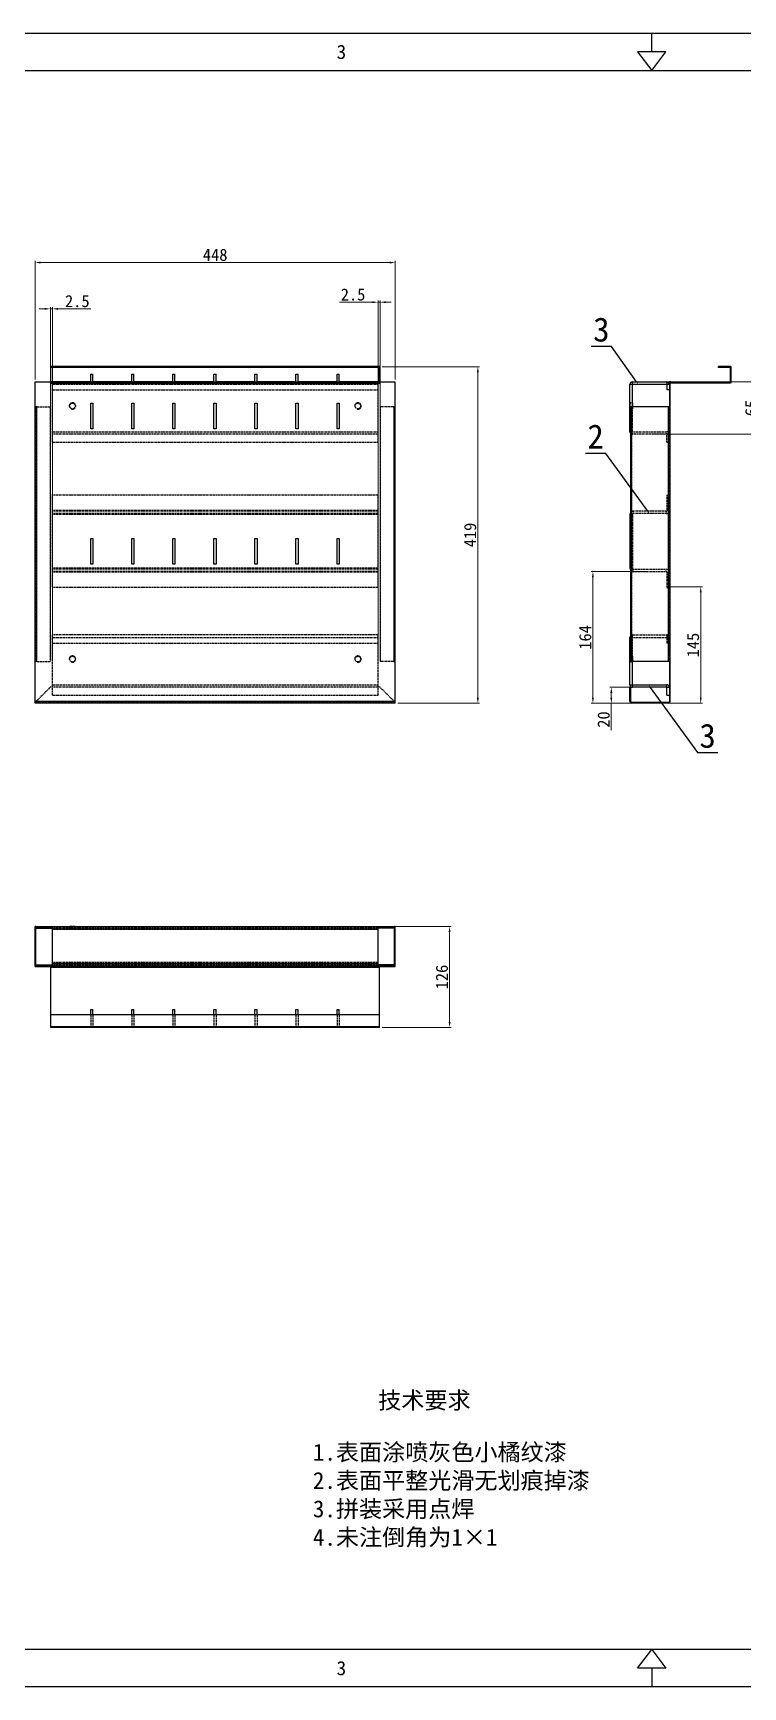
# Model space of a CAD drawing. Header units: millimetres. Extents: x 10653 to 40244, y 19163 to 29561.
# Drawn here: x 19075 to 19958, y 21676 to 23735 of the extents above; entities that cross this region are included whole.
import ezdxf
from ezdxf import colors
from ezdxf.entities.mleader import LeaderData, LeaderLine
from ezdxf.enums import TextEntityAlignment as Align
from ezdxf.math import Vec2, Vec3

# ---------------------------------------------------------------- set-up
doc = ezdxf.new("R2010")
doc.units = ezdxf.units.MM
doc.header["$PDSIZE"] = -1
doc.linetypes.add('HIDDEN', pattern=[1.905, 1.27, -0.635])
for name, color, linetype in [('02___PRT_ALL_AXES', 7, 'Continuous'), ('DEFAULT_2', 8, 'HIDDEN'), ('print', 30, 'Continuous')]:
    doc.layers.add(name, color=color, linetype=linetype)
doc.layers.add('dim', color=2, linetype='Continuous', lineweight=9)
doc.styles.add('Dartop', font='')
doc.styles.add('hzHT', font='simhei.ttf')
doc.styles.get('Dartop').set_extended_font_data('FangSong_GB2312')
doc.dimstyles.new('3', dxfattribs={"dimtxt": 15, "dimasz": 7, "dimexe": 2, "dimexo": 3, "dimgap": 2, "dimtad": 1, "dimzin": 9, "dimdsep": 46, "dimtxsty": 'Standard', "dimcen": 1, "dimadec": 1, "dimazin": 2, "dimtfac": 0.5, "dimtmove": 0, "dimatfit": 3, "dimfxl": 0, "dimtolj": 1, "dimlwd": 9, "dimlwe": 9, "dimarcsym": 0})

# ---------------------------------------------------------------- blocks, each defined once
blk = doc.blocks.new('*D230')
at = {"layer": 'Defpoints', "color": 0, "lineweight": 9, "transparency": 16777216}
for p in [(19841.8, 23064.5), (19771.2, 22900.5), (19841.8, 22900.5)]:
    blk.add_point(p, dxfattribs=at)
at = {"layer": 'dim', "color": 0, "lineweight": 9, "transparency": 16777216}
for p, q in [((19838.8, 23064.5), (19769.2, 23064.5)), ((19771.2, 23057.5), (19771.2, 22907.5)), ((19838.8, 22900.5), (19769.2, 22900.5))]:
    blk.add_line(p, q, dxfattribs=at)
for points in [[(19770, 23057.5), (19772.3, 23057.5), (19771.2, 23064.5)], [(19770, 22907.5), (19772.3, 22907.5), (19771.2, 22900.5)]]:
    blk.add_solid(points, dxfattribs=at)
at = {"layer": 'dim', "color": 0, "lineweight": 9, "transparency": 16777216, "insert": (19761.7, 22982.5), "char_height": 15, "attachment_point": 5, "rotation": 90}
blk.add_mtext('\\A1;164', dxfattribs=at)
blk = doc.blocks.new('*D231')
at = {"layer": 'Defpoints', "color": 0, "lineweight": 9, "transparency": 16777216}
for p in [(19841.8, 23300.5), (19977.6, 23300.5), (19841.8, 23235.5)]:
    blk.add_point(p, dxfattribs=at)
at = {"layer": 'dim', "color": 0, "lineweight": 9, "transparency": 16777216}
for p, q in [((19844.8, 23300.5), (19979.6, 23300.5)), ((19977.6, 23242.5), (19977.6, 23293.5)), ((19844.8, 23235.5), (19979.6, 23235.5))]:
    blk.add_line(p, q, dxfattribs=at)
for points in [[(19976.4, 23293.5), (19978.8, 23293.5), (19977.6, 23300.5)], [(19976.4, 23242.5), (19978.8, 23242.5), (19977.6, 23235.5)]]:
    blk.add_solid(points, dxfattribs=at)
at = {"layer": 'dim', "color": 0, "lineweight": 9, "transparency": 16777216, "insert": (19968.1, 23268), "char_height": 15, "attachment_point": 5, "rotation": 90}
blk.add_mtext('\\A1;65', dxfattribs=at)
blk = doc.blocks.new('*D232')
at = {"layer": 'Defpoints', "color": 0, "lineweight": 9, "transparency": 16777216}
for p in [(19828.3, 22920.5), (19794.1, 22900.5), (19828.3, 22900.5)]:
    blk.add_point(p, dxfattribs=at)
at = {"layer": 'dim', "color": 0, "lineweight": 9, "transparency": 16777216}
for p, q in [((19825.3, 22920.5), (19792.1, 22920.5)), ((19794.1, 22913.5), (19794.1, 22907.5)), ((19825.3, 22900.5), (19792.1, 22900.5)), ((19794.1, 22900.5), (19794.1, 22867))]:
    blk.add_line(p, q, dxfattribs=at)
for points in [[(19792.9, 22913.5), (19795.3, 22913.5), (19794.1, 22920.5)], [(19792.9, 22907.5), (19795.3, 22907.5), (19794.1, 22900.5)]]:
    blk.add_solid(points, dxfattribs=at)
at = {"layer": 'dim', "color": 0, "lineweight": 9, "transparency": 16777216, "insert": (19784.6, 22880.3), "char_height": 15, "attachment_point": 5, "rotation": 90}
blk.add_mtext('\\A1;20', dxfattribs=at)
blk = doc.blocks.new('*D234')
at = {"layer": 'Defpoints', "color": 0, "lineweight": 9, "transparency": 16777216}
for p in [(19505.9, 23319.5), (19628.1, 23319.5), (19525.4, 22900.5)]:
    blk.add_point(p, dxfattribs=at)
at = {"layer": 'dim', "color": 0, "lineweight": 9, "transparency": 16777216}
for p, q in [((19508.9, 23319.5), (19630.1, 23319.5)), ((19628.1, 22907.5), (19628.1, 23312.5)), ((19528.4, 22900.5), (19630.1, 22900.5))]:
    blk.add_line(p, q, dxfattribs=at)
for points in [[(19626.9, 23312.5), (19629.3, 23312.5), (19628.1, 23319.5)], [(19626.9, 22907.5), (19629.3, 22907.5), (19628.1, 22900.5)]]:
    blk.add_solid(points, dxfattribs=at)
at = {"layer": 'dim', "color": 0, "lineweight": 9, "transparency": 16777216, "insert": (19618.6, 23110), "char_height": 15, "attachment_point": 5, "rotation": 90}
blk.add_mtext('\\A1;419', dxfattribs=at)
blk = doc.blocks.new('*D235')
at = {"layer": 'Defpoints', "color": 0, "lineweight": 9, "transparency": 16777216}
for p in [(19077.4, 23449.1), (19077.4, 23300.5), (19525.4, 23300.5)]:
    blk.add_point(p, dxfattribs=at)
at = {"layer": 'dim', "color": 0, "lineweight": 9, "transparency": 16777216}
for p, q in [((19077.4, 23303.5), (19077.4, 23451.1)), ((19518.4, 23449.1), (19084.4, 23449.1)), ((19525.4, 23303.5), (19525.4, 23451.1))]:
    blk.add_line(p, q, dxfattribs=at)
for points in [[(19084.4, 23450.3), (19084.4, 23447.9), (19077.4, 23449.1)], [(19518.4, 23450.3), (19518.4, 23447.9), (19525.4, 23449.1)]]:
    blk.add_solid(points, dxfattribs=at)
at = {"layer": 'dim', "color": 0, "lineweight": 9, "transparency": 16777216, "insert": (19301.4, 23458.6), "char_height": 15, "attachment_point": 5}
blk.add_mtext('\\A1;448', dxfattribs=at)
blk = doc.blocks.new('*D236')
at = {"layer": 'Defpoints', "color": 0, "lineweight": 9, "transparency": 16777216}
for p in [(19503.9, 23399.7), (19503.9, 22952.5), (19506.4, 22952.5)]:
    blk.add_point(p, dxfattribs=at)
at = {"layer": 'dim', "color": 0, "lineweight": 9, "transparency": 16777216}
for p, q in [((19496.9, 23399.7), (19455.9, 23399.7)), ((19503.9, 22955.5), (19503.9, 23401.7)), ((19506.4, 23399.7), (19503.9, 23399.7)), ((19506.4, 22955.5), (19506.4, 23401.7)), ((19513.4, 23399.7), (19520.4, 23399.7))]:
    blk.add_line(p, q, dxfattribs=at)
for points in [[(19496.9, 23400.9), (19496.9, 23398.6), (19503.9, 23399.7)], [(19513.4, 23400.9), (19513.4, 23398.6), (19506.4, 23399.7)]]:
    blk.add_solid(points, dxfattribs=at)
at = {"layer": 'dim', "color": 0, "lineweight": 9, "transparency": 16777216, "insert": (19472.9, 23409.2), "char_height": 15, "attachment_point": 5}
blk.add_mtext('\\A1;2.5', dxfattribs=at)
blk = doc.blocks.new('*D237')
at = {"layer": 'Defpoints', "color": 0, "lineweight": 9, "transparency": 16777216}
for p in [(19098.9, 23391.5), (19096.4, 22952.5), (19098.9, 22952.5)]:
    blk.add_point(p, dxfattribs=at)
at = {"layer": 'dim', "color": 0, "lineweight": 9, "transparency": 16777216}
for p, q in [((19089.4, 23391.5), (19082.4, 23391.5)), ((19096.4, 22955.5), (19096.4, 23393.5)), ((19096.4, 23391.5), (19098.9, 23391.5)), ((19098.9, 22955.5), (19098.9, 23393.5)), ((19105.9, 23391.5), (19146.9, 23391.5))]:
    blk.add_line(p, q, dxfattribs=at)
for points in [[(19089.4, 23392.6), (19089.4, 23390.3), (19096.4, 23391.5)], [(19105.9, 23392.6), (19105.9, 23390.3), (19098.9, 23391.5)]]:
    blk.add_solid(points, dxfattribs=at)
at = {"layer": 'dim', "color": 0, "lineweight": 9, "transparency": 16777216, "insert": (19129.9, 23401), "char_height": 15, "attachment_point": 5}
blk.add_mtext('\\A1;2.5', dxfattribs=at)
blk = doc.blocks.new('*D238')
at = {"layer": 'Defpoints', "color": 0, "lineweight": 9, "transparency": 16777216}
for p in [(19863.3, 23045.5), (19838.8, 22900.5), (19905.3, 22900.5)]:
    blk.add_point(p, dxfattribs=at)
at = {"layer": 'dim', "color": 0, "lineweight": 9, "transparency": 16777216}
for p, q in [((19866.3, 23045.5), (19907.3, 23045.5)), ((19905.3, 23038.5), (19905.3, 22907.5)), ((19841.8, 22900.5), (19907.3, 22900.5))]:
    blk.add_line(p, q, dxfattribs=at)
for points in [[(19904.2, 23038.5), (19906.5, 23038.5), (19905.3, 23045.5)], [(19904.2, 22907.5), (19906.5, 22907.5), (19905.3, 22900.5)]]:
    blk.add_solid(points, dxfattribs=at)
at = {"layer": 'dim', "color": 0, "lineweight": 9, "transparency": 16777216, "insert": (19895.8, 22973), "char_height": 15, "attachment_point": 5, "rotation": 90}
blk.add_mtext('\\A1;145', dxfattribs=at)
blk = doc.blocks.new('*D239')
at = {"layer": 'Defpoints', "color": 0, "lineweight": 9, "transparency": 16777216}
for p in [(19503.9, 22622.8), (19592.9, 22622.8), (19505.9, 22496.8)]:
    blk.add_point(p, dxfattribs=at)
at = {"layer": 'dim', "color": 0, "lineweight": 9, "transparency": 16777216}
for p, q in [((19506.9, 22622.8), (19594.9, 22622.8)), ((19592.9, 22503.8), (19592.9, 22615.8)), ((19508.9, 22496.8), (19594.9, 22496.8))]:
    blk.add_line(p, q, dxfattribs=at)
for points in [[(19591.8, 22615.8), (19594.1, 22615.8), (19592.9, 22622.8)], [(19591.8, 22503.8), (19594.1, 22503.8), (19592.9, 22496.8)]]:
    blk.add_solid(points, dxfattribs=at)
at = {"layer": 'dim', "color": 0, "lineweight": 9, "transparency": 16777216, "insert": (19583.4, 22559.8), "char_height": 15, "attachment_point": 5, "rotation": 90}
blk.add_mtext('\\A1;126', dxfattribs=at)

msp = doc.modelspace()

# ---------------------------------------------------------------- linework, layer by layer
at = {"color": 0}
for p, q in [((19844.326, 23711.313), (19844.326, 23734.705)), ((18451.849, 23687.922), (21236.803, 23687.922)), ((21236.803, 21723.03), (18451.849, 21723.03)), ((19844.326, 21699.639), (19844.326, 21676.247))]:
    msp.add_line(p, q, dxfattribs=at)
at = {"color": 3, "linetype": 'Continuous'}
for p, q in [((19096.895, 23298.546), (19096.895, 23319.546)), ((19505.895, 23319.546), (19096.895, 23319.546)), ((19505.895, 23318.53), (19096.895, 23318.53)), ((19146.895, 23299.546), (19146.895, 23310.046)), ((19146.895, 23310.046), (19149.395, 23310.046)), ((19149.395, 23299.546), (19149.395, 23310.046)), ((19197.895, 23299.546), (19197.895, 23310.046)), ((19197.895, 23310.046), (19200.395, 23310.046)), ((19200.395, 23299.546), (19200.395, 23310.046)), ((19248.895, 23299.546), (19248.895, 23310.046)), ((19248.895, 23310.046), (19251.395, 23310.046)), ((19251.395, 23299.546), (19251.395, 23310.046)), ((19299.895, 23299.546), (19299.895, 23310.046)), ((19299.895, 23310.046), (19302.395, 23310.046)), ((19302.395, 23299.546), (19302.395, 23310.046)), ((19350.895, 23299.546), (19350.895, 23310.046)), ((19350.895, 23310.046), (19353.395, 23310.046)), ((19353.395, 23299.546), (19353.395, 23310.046)), ((19401.895, 23299.546), (19401.895, 23310.046)), ((19401.895, 23310.046), (19404.395, 23310.046)), ((19404.395, 23299.546), (19404.395, 23310.046)), ((19452.895, 23299.546), (19452.895, 23310.046)), ((19452.895, 23310.046), (19455.395, 23310.046)), ((19455.395, 23299.546), (19455.395, 23310.046)), ((19505.895, 23298.546), (19505.895, 23319.546)), ((19942.258, 23319.546), (19927.274, 23319.546)), ((19943.274, 23300.562), (19943.274, 23318.53)), ((19077.395, 22900.546), (19077.395, 23300.546)), ((19077.395, 23300.546), (19096.895, 23300.546)), ((19146.895, 23300.562), (19096.895, 23300.562)), ((19096.895, 23299.546), (19505.895, 23299.546)), ((19505.895, 23298.546), (19096.895, 23298.546)), ((19197.895, 23300.562), (19149.395, 23300.562)), ((19248.895, 23300.562), (19200.395, 23300.562)), ((19299.895, 23300.562), (19251.395, 23300.562)), ((19350.895, 23300.562), (19302.395, 23300.562)), ((19401.895, 23300.562), (19353.395, 23300.562)), ((19452.895, 23300.562), (19404.395, 23300.562)), ((19505.895, 23300.562), (19455.395, 23300.562)), ((19505.895, 23300.546), (19525.395, 23300.546)), ((19525.395, 22900.546), (19525.395, 23300.546)), ((19817.274, 23238.546), (19817.274, 23297.546)), ((19820.274, 23300.546), (19863.274, 23300.546)), ((19867.274, 22902.546), (19867.274, 23300.546)), ((19868.274, 23299.546), (19942.258, 23299.546)), ((19079.395, 23269.546), (19077.395, 23269.546)), ((19079.395, 22952.546), (19079.395, 23269.546)), ((19146.895, 23242.246), (19146.895, 23274.246)), ((19146.895, 23274.246), (19149.395, 23274.246)), ((19149.395, 23274.246), (19149.395, 23242.246)), ((19197.895, 23242.246), (19197.895, 23274.246)), ((19197.895, 23274.246), (19200.395, 23274.246)), ((19200.395, 23274.246), (19200.395, 23242.246)), ((19248.895, 23242.246), (19248.895, 23274.246)), ((19248.895, 23274.246), (19251.395, 23274.246)), ((19251.395, 23274.246), (19251.395, 23242.246)), ((19299.895, 23242.246), (19299.895, 23274.246)), ((19299.895, 23274.246), (19302.395, 23274.246)), ((19302.395, 23274.246), (19302.395, 23242.246)), ((19350.895, 23242.246), (19350.895, 23274.246)), ((19350.895, 23274.246), (19353.395, 23274.246)), ((19353.395, 23274.246), (19353.395, 23242.246)), ((19401.895, 23242.246), (19401.895, 23274.246)), ((19401.895, 23274.246), (19404.395, 23274.246)), ((19404.395, 23274.246), (19404.395, 23242.246)), ((19452.895, 23242.246), (19452.895, 23274.246)), ((19452.895, 23274.246), (19455.395, 23274.246)), ((19455.395, 23274.246), (19455.395, 23242.246)), ((19523.395, 23269.546), (19525.395, 23269.546)), ((19523.395, 23269.546), (19523.395, 22952.546)), ((19818.274, 22952.546), (19818.274, 23269.546)), ((19866.274, 23269.546), (19818.274, 23269.546)), ((19819.299, 22952.546), (19819.299, 23269.546)), ((19865.274, 22952.546), (19865.274, 23269.546)), ((19149.395, 23242.246), (19146.895, 23242.246)), ((19200.395, 23242.246), (19197.895, 23242.246)), ((19251.395, 23242.246), (19248.895, 23242.246)), ((19302.395, 23242.246), (19299.895, 23242.246)), ((19353.395, 23242.246), (19350.895, 23242.246)), ((19404.395, 23242.246), (19401.895, 23242.246)), ((19455.395, 23242.246), (19452.895, 23242.246)), ((19817.274, 23135.546), (19817.274, 23068.546)), ((19146.895, 23073.746), (19146.895, 23105.746)), ((19146.895, 23105.746), (19149.395, 23105.746)), ((19149.395, 23105.746), (19149.395, 23073.746)), ((19197.895, 23073.746), (19197.895, 23105.746)), ((19197.895, 23105.746), (19200.395, 23105.746)), ((19200.395, 23105.746), (19200.395, 23073.746)), ((19248.895, 23073.746), (19248.895, 23105.746)), ((19248.895, 23105.746), (19251.395, 23105.746)), ((19251.395, 23105.746), (19251.395, 23073.746)), ((19299.895, 23073.746), (19299.895, 23105.746)), ((19299.895, 23105.746), (19302.395, 23105.746)), ((19302.395, 23105.746), (19302.395, 23073.746)), ((19350.895, 23105.746), (19353.395, 23105.746)), ((19350.895, 23073.746), (19350.895, 23105.746)), ((19353.395, 23105.746), (19353.395, 23073.746)), ((19401.895, 23105.746), (19404.395, 23105.746)), ((19401.895, 23073.746), (19401.895, 23105.746)), ((19404.395, 23105.746), (19404.395, 23073.746)), ((19452.895, 23105.746), (19455.395, 23105.746)), ((19452.895, 23073.746), (19452.895, 23105.746)), ((19455.395, 23105.746), (19455.395, 23073.746)), ((19149.395, 23073.746), (19146.895, 23073.746)), ((19200.395, 23073.746), (19197.895, 23073.746)), ((19251.395, 23073.746), (19248.895, 23073.746)), ((19302.395, 23073.746), (19299.895, 23073.746)), ((19353.395, 23073.746), (19350.895, 23073.746)), ((19404.395, 23073.746), (19401.895, 23073.746)), ((19455.395, 23073.746), (19452.895, 23073.746)), ((19817.274, 22923.546), (19817.274, 22982.546)), ((19079.395, 22952.546), (19077.395, 22952.546)), ((19523.395, 22952.546), (19525.395, 22952.546)), ((19866.274, 22952.546), (19818.274, 22952.546)), ((19817.274, 22902.546), (19817.274, 22920.546)), ((19863.274, 22920.546), (19820.274, 22920.546)), ((19863.274, 22910.546), (19863.274, 22920.546)), ((19525.395, 22902.546), (19077.395, 22902.546)), ((19525.395, 22900.546), (19077.395, 22900.546)), ((19865.274, 22900.546), (19819.274, 22900.546)), ((19078.395, 22622.828), (19524.395, 22622.828)), ((19098.895, 22573.828), (19098.895, 22622.828)), ((19503.895, 22573.828), (19503.895, 22622.828)), ((19077.395, 22574.828), (19077.395, 22620.803)), ((19078.42, 22621.828), (19096.395, 22621.828)), ((19098.895, 22619.828), (19503.895, 22619.828)), ((19524.37, 22621.828), (19506.395, 22621.828)), ((19525.395, 22574.828), (19525.395, 22620.803)), ((19077.395, 22572.828), (19096.895, 22572.828)), ((19098.895, 22576.828), (19503.895, 22576.828)), ((19505.895, 22572.828), (19525.395, 22572.828)), ((19096.895, 22496.828), (19096.895, 22512.828)), ((19505.895, 22512.828), (19096.895, 22512.828)), ((19505.895, 22496.828), (19505.895, 22512.828)), ((19505.895, 22497.844), (19096.895, 22497.844)), ((19505.895, 22496.828), (19096.895, 22496.828))]:
    msp.add_line(p, q, dxfattribs=at)
at = {"color": 7, "linetype": 'Continuous'}
for p, q in [((19927.274, 23318.546), (19927.274, 23319.546)), ((19942.258, 23318.546), (19927.274, 23318.546)), ((19942.258, 23318.546), (19942.258, 23319.546)), ((19942.274, 23300.562), (19942.274, 23318.53)), ((19942.274, 23318.53), (19943.274, 23318.53)), ((19146.895, 23300.546), (19149.395, 23300.546)), ((19197.895, 23300.546), (19200.395, 23300.546)), ((19248.895, 23300.546), (19251.395, 23300.546)), ((19299.895, 23300.546), (19302.395, 23300.546)), ((19350.895, 23300.546), (19353.395, 23300.546)), ((19401.895, 23300.546), (19404.395, 23300.546)), ((19452.895, 23300.546), (19455.395, 23300.546)), ((19817.274, 23297.546), (19866.274, 23297.546)), ((19820.274, 23269.546), (19820.274, 23300.546)), ((19863.274, 23300.546), (19863.274, 23290.546)), ((19866.274, 23290.546), (19863.274, 23290.546)), ((19866.274, 23300.546), (19866.274, 23269.546)), ((19867.274, 23300.546), (19866.274, 23300.546)), ((19868.166, 23300.543), (19868.22, 23299.545)), ((19868.274, 23300.546), (19868.274, 23299.546)), ((19868.274, 23300.546), (19942.258, 23300.546)), ((19942.258, 23300.546), (19942.258, 23299.546)), ((19942.274, 23300.562), (19943.274, 23300.562)), ((19867.274, 23269.546), (19866.274, 23269.546)), ((19817.274, 23238.546), (19818.274, 23238.546)), ((19817.274, 23135.546), (19818.274, 23135.546)), ((19817.274, 23068.546), (19818.274, 23068.546)), ((19817.274, 22982.546), (19818.274, 22982.546)), ((19820.274, 22920.546), (19820.274, 22952.546)), ((19867.274, 22952.546), (19866.274, 22952.546)), ((19866.274, 22952.546), (19866.274, 22902.546)), ((19817.274, 22923.546), (19863.274, 22923.546)), ((19818.274, 22920.546), (19817.274, 22920.546)), ((19818.274, 22901.546), (19818.274, 22920.546)), ((19863.274, 22920.546), (19863.274, 22923.546)), ((19863.274, 22920.546), (19866.274, 22920.546)), ((19818.274, 22901.546), (19817.542, 22901.546)), ((19865.274, 22901.546), (19819.274, 22901.546)), ((19819.274, 22900.546), (19819.274, 22901.546)), ((19863.274, 22910.546), (19866.274, 22910.546)), ((19865.274, 22900.546), (19865.274, 22901.546)), ((19867.274, 22902.546), (19866.274, 22902.546)), ((19077.395, 22620.828), (19077.395, 22622.56)), ((19096.395, 22620.828), (19096.395, 22622.828)), ((19506.395, 22620.828), (19506.395, 22622.828)), ((19525.395, 22620.828), (19525.395, 22622.56)), ((19078.395, 22621.828), (19077.395, 22621.828)), ((19077.395, 22620.803), (19078.395, 22620.803)), ((19078.395, 22574.828), (19078.395, 22620.803)), ((19078.42, 22621.828), (19078.42, 22620.828)), ((19078.42, 22620.828), (19098.895, 22620.828)), ((19098.895, 22621.828), (19096.395, 22621.828)), ((19506.395, 22621.828), (19503.895, 22621.828)), ((19524.37, 22620.828), (19503.895, 22620.828)), ((19524.37, 22621.828), (19524.37, 22620.828)), ((19525.395, 22620.803), (19524.395, 22620.803)), ((19524.395, 22574.828), (19524.395, 22620.803)), ((19077.395, 22574.828), (19098.895, 22574.828)), ((19077.395, 22572.828), (19077.395, 22574.605)), ((19077.395, 22573.828), (19525.395, 22573.828)), ((19077.398, 22574.719), (19078.397, 22574.774)), ((19096.895, 22512.828), (19096.895, 22573.828)), ((19505.895, 22571.828), (19096.895, 22571.828)), ((19525.395, 22574.828), (19503.895, 22574.828)), ((19505.895, 22512.828), (19505.895, 22573.828)), ((19525.392, 22574.719), (19524.394, 22574.774)), ((19525.395, 22572.828), (19525.395, 22574.605)), ((19146.895, 22512.828), (19146.895, 22519.328)), ((19146.895, 22519.328), (19149.395, 22519.328)), ((19149.395, 22512.828), (19149.395, 22519.328)), ((19197.895, 22512.828), (19197.895, 22519.328)), ((19197.895, 22519.328), (19200.395, 22519.328)), ((19200.395, 22512.828), (19200.395, 22519.328)), ((19248.895, 22512.828), (19248.895, 22519.328)), ((19248.895, 22519.328), (19251.395, 22519.328)), ((19251.395, 22512.828), (19251.395, 22519.328)), ((19299.895, 22519.328), (19302.395, 22519.328)), ((19299.895, 22512.828), (19299.895, 22519.328)), ((19302.395, 22512.828), (19302.395, 22519.328)), ((19350.895, 22519.328), (19353.395, 22519.328)), ((19350.895, 22512.828), (19350.895, 22519.328)), ((19353.395, 22512.828), (19353.395, 22519.328)), ((19401.895, 22519.328), (19404.395, 22519.328)), ((19401.895, 22512.828), (19401.895, 22519.328)), ((19404.395, 22512.828), (19404.395, 22519.328)), ((19452.895, 22519.328), (19455.395, 22519.328)), ((19452.895, 22512.828), (19452.895, 22519.328)), ((19455.395, 22512.828), (19455.395, 22519.328))]:
    msp.add_line(p, q, dxfattribs=at)
at = {"color": 0}
for points in [[(19844.326, 23687.922), (19861.869, 23711.313), (19826.782, 23711.313), (19844.326, 23687.922)], [(19844.326, 21723.03), (19861.869, 21699.639), (19826.782, 21699.639), (19844.326, 21723.03)]]:
    msp.add_lwpolyline(points, close=True, dxfattribs=at)
at = {"color": 3, "linetype": 'Continuous'}
for centre, radius, start, end in [((19942.258, 23318.53), 1.016, 0, 90), ((19820.274, 23297.546), 3, 90, 180), ((19863.274, 23297.546), 3, 0, 90), ((19868.274, 23298.546), 1, 90, 180), ((19942.258, 23300.562), 1.016, 270, 0), ((19820.274, 23238.546), 3, 180, 227.912472), ((19821.274, 23135.546), 4, 138.854283, 180), ((19821.274, 23068.546), 4, 180, 221.145717), ((19820.274, 22982.546), 3, 132.087528, 180), ((19820.274, 22923.546), 3, 180, 270), ((19819.274, 22902.546), 2, 180, 270), ((19865.274, 22902.546), 2, 270, 0), ((19078.42, 22620.803), 1.025, 90, 180), ((19524.37, 22620.803), 1.025, 0, 90), ((19079.395, 22574.828), 2, 180, 210.114305), ((19523.395, 22574.828), 2, 329.885695, 0)]:
    msp.add_arc(centre, radius, start, end, dxfattribs=at)
at = {"color": 7, "linetype": 'Continuous'}
for centre, radius, start, end in [((19942.258, 23318.53), 0.0159, 0, 90), ((19868.274, 23298.546), 2, 90, 120.114305), ((19942.258, 23300.562), 0.0159, 270, 0), ((19863.274, 22920.546), 3, 0, 90), ((19819.274, 22902.546), 1, 180, 270), ((19865.274, 22902.546), 1, 270, 0), ((19078.42, 22620.803), 0.025, 90, 180), ((19524.37, 22620.803), 0.025, 0, 90), ((19079.395, 22574.828), 1, 180, 270), ((19523.395, 22574.828), 1, 270, 0)]:
    msp.add_arc(centre, radius, start, end, dxfattribs=at)
at = {"color": 3, "linetype": 'Continuous'}
for centre, major_axis, start_param, end_param in [((19078.395, 22620.828), (-0.187, 1.991), -0.09379099, 0.42980779), ((19524.395, 22620.828), (0.806, 1.83), -0.10887127, 0.4147275)]:
    msp.add_ellipse(centre, major_axis=major_axis, ratio=1, start_param=start_param, end_param=end_param, dxfattribs=at)
at = {"layer": '02___PRT_ALL_AXES', "color": 8, "linetype": 'HIDDEN'}
for p, q in [((19817.274, 23274.046), (19817.274, 23267.046)), ((19820.274, 23274.046), (19817.274, 23274.046)), ((19820.274, 23267.046), (19817.274, 23267.046)), ((19820.274, 23274.046), (19820.274, 23267.046)), ((19820.274, 22959.046), (19817.274, 22959.046)), ((19817.274, 22959.046), (19817.274, 22952.046)), ((19820.274, 22952.046), (19817.274, 22952.046)), ((19820.274, 22959.046), (19820.274, 22952.046)), ((19120.395, 22619.828), (19120.395, 22622.828)), ((19127.395, 22622.828), (19120.395, 22622.828)), ((19127.395, 22619.828), (19127.395, 22622.828)), ((19475.395, 22622.828), (19482.395, 22622.828)), ((19475.395, 22622.828), (19475.395, 22619.828)), ((19482.395, 22622.828), (19482.395, 22619.828)), ((19127.395, 22619.828), (19120.395, 22619.828)), ((19475.395, 22619.828), (19482.395, 22619.828))]:
    msp.add_line(p, q, dxfattribs=at)
for centre in [(19123.895, 23270.546), (19478.895, 23270.546), (19123.895, 22955.546), (19478.895, 22955.546)]:
    msp.add_circle(centre, 3.5, dxfattribs=at)
at = {"layer": 'DEFAULT_2', "color": 8, "linetype": 'HIDDEN'}
for p, q in [((19505.895, 23318.546), (19096.895, 23318.546)), ((19943.274, 23310.046), (19942.274, 23310.046)), ((19098.895, 23300.546), (19096.895, 23300.546)), ((19098.895, 23290.546), (19098.895, 23300.546)), ((19146.895, 23300.546), (19098.895, 23300.546)), ((19098.895, 23297.546), (19503.895, 23297.546)), ((19098.895, 23225.546), (19098.895, 23290.546)), ((19098.895, 23290.546), (19503.895, 23290.546)), ((19197.895, 23300.546), (19149.395, 23300.546)), ((19248.895, 23300.546), (19200.395, 23300.546)), ((19299.895, 23300.546), (19251.395, 23300.546)), ((19350.895, 23300.546), (19302.395, 23300.546)), ((19401.895, 23300.546), (19353.395, 23300.546)), ((19452.895, 23300.546), (19404.395, 23300.546)), ((19503.895, 23300.546), (19455.395, 23300.546)), ((19503.895, 23290.546), (19503.895, 23300.546)), ((19505.895, 23300.546), (19503.895, 23300.546)), ((19503.895, 23225.546), (19503.895, 23290.546)), ((19867.274, 23298.546), (19866.274, 23298.546)), ((19920.774, 23299.546), (19920.774, 23300.546)), ((19078.395, 22952.546), (19078.395, 23269.546)), ((19078.42, 22952.546), (19078.42, 23269.546)), ((19079.395, 23269.546), (19096.395, 23269.546)), ((19096.395, 22952.546), (19096.395, 23269.546)), ((19523.395, 23269.546), (19506.395, 23269.546)), ((19506.395, 23269.546), (19506.395, 22952.546)), ((19524.37, 23269.546), (19524.37, 22952.546)), ((19524.395, 23269.546), (19524.395, 22952.546)), ((19525.392, 23269.546), (19525.395, 23269.546)), ((19820.274, 23274.546), (19817.274, 23274.546)), ((19820.274, 23266.546), (19817.274, 23266.546)), ((19819.274, 23269.546), (19819.274, 22952.546)), ((19820.274, 23235.546), (19820.274, 23269.546)), ((19867.274, 23274.246), (19866.274, 23274.246)), ((19866.274, 22982.546), (19866.274, 23269.546)), ((19867.274, 23242.246), (19866.274, 23242.246)), ((19098.895, 23238.546), (19503.895, 23238.546)), ((19503.895, 23235.546), (19098.895, 23235.546)), ((19098.895, 23225.546), (19503.895, 23225.546)), ((19818.274, 23238.546), (19863.274, 23238.546)), ((19863.274, 23235.546), (19820.274, 23235.546)), ((19863.274, 23235.546), (19863.274, 23238.546)), ((19863.274, 23225.546), (19863.274, 23235.546)), ((19863.274, 23235.546), (19866.274, 23235.546)), ((19863.274, 23225.546), (19866.274, 23225.546)), ((19098.895, 23045.546), (19098.895, 23160.546)), ((19503.895, 23159.546), (19098.895, 23159.546)), ((19503.895, 23045.546), (19503.895, 23160.546)), ((19863.274, 23159.546), (19863.274, 23140.546)), ((19863.274, 23159.546), (19866.274, 23159.546)), ((19503.895, 23140.546), (19098.895, 23140.546)), ((19503.895, 23139.546), (19098.895, 23139.546)), ((19821.274, 23139.546), (19821.274, 23136.546)), ((19862.274, 23139.546), (19821.274, 23139.546)), ((19862.274, 23139.546), (19862.274, 23136.546)), ((19863.274, 23140.546), (19866.274, 23140.546)), ((19503.895, 23136.546), (19098.895, 23136.546)), ((19503.895, 23135.546), (19098.895, 23135.546)), ((19818.274, 23135.546), (19820.274, 23135.546)), ((19820.274, 23135.546), (19820.274, 23068.546)), ((19862.274, 23136.546), (19821.274, 23136.546)), ((19867.274, 23104.746), (19866.274, 23104.746)), ((19503.895, 23068.546), (19098.895, 23068.546)), ((19503.895, 23067.546), (19098.895, 23067.546)), ((19503.895, 23064.546), (19098.895, 23064.546)), ((19503.895, 23063.546), (19098.895, 23063.546)), ((19818.274, 23068.546), (19820.274, 23068.546)), ((19821.274, 23064.546), (19821.274, 23067.546)), ((19821.274, 23067.546), (19862.274, 23067.546)), ((19821.274, 23064.546), (19862.274, 23064.546)), ((19862.274, 23064.546), (19862.274, 23067.546)), ((19863.274, 23063.546), (19866.274, 23063.546)), ((19863.274, 23063.546), (19863.274, 23044.546)), ((19867.274, 23072.746), (19866.274, 23072.746)), ((19503.895, 23044.546), (19098.895, 23044.546)), ((19863.274, 23044.546), (19866.274, 23044.546)), ((19098.895, 22975.546), (19098.895, 22985.546)), ((19503.895, 22985.546), (19098.895, 22985.546)), ((19098.895, 22982.546), (19503.895, 22982.546)), ((19098.895, 22910.546), (19098.895, 22975.546)), ((19098.895, 22975.546), (19503.895, 22975.546)), ((19503.895, 22975.546), (19503.895, 22985.546)), ((19503.895, 22910.546), (19503.895, 22975.546)), ((19818.274, 22982.546), (19866.274, 22982.546)), ((19820.274, 22985.546), (19863.274, 22985.546)), ((19820.274, 22952.546), (19820.274, 22985.546)), ((19863.274, 22985.546), (19863.274, 22975.546)), ((19866.274, 22975.546), (19863.274, 22975.546)), ((19866.274, 22982.546), (19866.274, 22975.546)), ((19866.274, 22952.546), (19866.274, 22975.546)), ((19079.395, 22952.546), (19096.395, 22952.546)), ((19523.395, 22952.546), (19506.395, 22952.546)), ((19525.392, 22952.546), (19525.395, 22952.546)), ((19820.274, 22959.546), (19817.274, 22959.546)), ((19820.274, 22951.546), (19817.274, 22951.546)), ((19096.395, 22920.546), (19077.395, 22901.546)), ((19098.895, 22920.546), (19096.395, 22920.546)), ((19098.895, 22923.546), (19503.895, 22923.546)), ((19503.895, 22920.546), (19098.895, 22920.546)), ((19506.395, 22920.546), (19503.895, 22920.546)), ((19525.395, 22901.546), (19506.395, 22920.546)), ((19525.395, 22901.546), (19077.395, 22901.546)), ((19098.895, 22910.546), (19503.895, 22910.546)), ((19819.274, 22901.546), (19818.274, 22901.546)), ((19119.895, 22619.828), (19119.895, 22622.828)), ((19127.895, 22619.828), (19127.895, 22622.828)), ((19474.895, 22622.828), (19474.895, 22619.828)), ((19482.895, 22622.828), (19482.895, 22619.828)), ((19077.395, 22620.803), (19077.395, 22620.828)), ((19078.42, 22620.828), (19077.395, 22620.828)), ((19078.42, 22621.828), (19078.395, 22621.828)), ((19503.895, 22621.828), (19098.895, 22621.828)), ((19503.895, 22620.828), (19098.895, 22620.828)), ((19503.895, 22618.828), (19098.895, 22618.828)), ((19524.395, 22621.828), (19524.37, 22621.828)), ((19525.395, 22620.828), (19524.37, 22620.828)), ((19525.395, 22620.803), (19525.395, 22620.828)), ((19077.395, 22574.605), (19077.395, 22574.828)), ((19079.395, 22572.828), (19079.395, 22573.828)), ((19505.895, 22572.828), (19096.895, 22572.828)), ((19503.895, 22577.828), (19098.895, 22577.828)), ((19503.895, 22574.828), (19098.895, 22574.828)), ((19146.895, 22572.828), (19146.895, 22573.828)), ((19149.395, 22572.828), (19149.395, 22573.828)), ((19197.895, 22572.828), (19197.895, 22573.828)), ((19200.395, 22572.828), (19200.395, 22573.828)), ((19248.895, 22572.828), (19248.895, 22573.828)), ((19251.395, 22572.828), (19251.395, 22573.828)), ((19299.895, 22572.828), (19299.895, 22573.828)), ((19302.395, 22572.828), (19302.395, 22573.828)), ((19350.895, 22572.828), (19350.895, 22573.828)), ((19353.395, 22572.828), (19353.395, 22573.828)), ((19401.895, 22572.828), (19401.895, 22573.828)), ((19404.395, 22572.828), (19404.395, 22573.828)), ((19452.895, 22572.828), (19452.895, 22573.828)), ((19455.395, 22572.828), (19455.395, 22573.828)), ((19523.395, 22572.828), (19523.395, 22573.828)), ((19525.395, 22574.605), (19525.395, 22574.828)), ((19146.895, 22512.828), (19146.895, 22496.828)), ((19149.395, 22512.828), (19149.395, 22496.828)), ((19197.895, 22512.828), (19197.895, 22496.828)), ((19200.395, 22512.828), (19200.395, 22496.828)), ((19248.895, 22512.828), (19248.895, 22496.828)), ((19251.395, 22512.828), (19251.395, 22496.828)), ((19299.895, 22512.828), (19299.895, 22496.828)), ((19302.395, 22512.828), (19302.395, 22496.828)), ((19350.895, 22512.828), (19350.895, 22496.828)), ((19353.395, 22512.828), (19353.395, 22496.828)), ((19401.895, 22512.828), (19401.895, 22496.828)), ((19404.395, 22512.828), (19404.395, 22496.828)), ((19452.895, 22512.828), (19452.895, 22496.828)), ((19455.395, 22512.828), (19455.395, 22496.828)), ((19505.895, 22497.828), (19096.895, 22497.828))]:
    msp.add_line(p, q, dxfattribs=at)
for centre, radius, start, end in [((19868.274, 23298.546), 2, 120.114305, 180), ((19123.895, 23270.546), 4, 255, 195), ((19478.895, 23270.546), 4, 255, 195), ((19820.274, 23238.546), 3, 227.912472, 270), ((19863.274, 23235.546), 3, 0, 90), ((19821.274, 23135.546), 4, 90, 138.854283), ((19862.274, 23140.546), 4, 270, 0), ((19862.274, 23140.546), 1, 270, 0), ((19821.274, 23135.546), 1, 90, 180), ((19821.274, 23068.546), 4, 221.145717, 270), ((19821.274, 23068.546), 1, 180, 270), ((19862.274, 23063.546), 4, 0, 90), ((19862.274, 23063.546), 1, 0, 90), ((19820.274, 22982.546), 3, 90, 132.087528), ((19863.274, 22982.546), 3, 0, 90), ((19123.895, 22955.546), 4, 255, 195), ((19478.895, 22955.546), 4, 255, 195), ((19079.395, 22574.828), 2, 210.114305, 270), ((19523.395, 22574.828), 2, 270, 329.885695)]:
    msp.add_arc(centre, radius, start, end, dxfattribs=at)
msp.add_ellipse((19524.395, 22620.828), major_axis=(1, 0.001), ratio=1, start_param=6.28366034, end_param=7.85302156, dxfattribs=at)
at = {"layer": 'print'}
msp.add_lwpolyline([(18358.283, 23734.705), (21330.369, 23734.705), (21330.369, 21676.247), (18358.283, 21676.247)], close=True, dxfattribs=at)

# ---------------------------------------------------------------- texts
at = {"color": 0, "style": 'Dartop'}
for p in [(19458.365, 23711.313), (19458.365, 21699.639)]:
    msp.add_text('3', height=17.544, dxfattribs=at).set_placement(p, align=Align.MIDDLE_CENTER)
at = {"color": 0, "style": 'hzHT'}
msp.add_text('技术要求', height=21.0524, dxfattribs=at).set_placement((19561.608, 22043.5), align=Align.TOP_CENTER)
for s, height, p in [('1.表面涂喷灰色小橘纹漆', 21.05241, (19422.903, 21978.988)), ('2.表面平整光滑无划痕掉漆', 21.05241, (19422.903, 21943.708)), ('3.拼装采用点焊', 21.0524, (19422.903, 21908.428)), ('4.未注倒角为1×1', 21.0524, (19422.903, 21873.148))]:
    msp.add_text(s, height=height, dxfattribs=at).set_placement(p, align=Align.TOP_LEFT)

# ---------------------------------------------------------------- dimensions: what is measured, and where the dimension line sits
at = {"layer": 'dim', "lineweight": 9}
for base, p1, p2, picture, middle in [((19077.395, 23449.103), (19525.395, 23300.546), (19077.395, 23300.546), '*D235', (19301.395, 23458.603)), ((19098.895, 23391.469), (19096.395, 22952.546), (19098.895, 22952.546), '*D237', (19129.895, 23400.969)), ((19503.895, 23399.719), (19506.395, 22952.546), (19503.895, 22952.546), '*D236', (19472.895, 23409.219))]:
    dim = msp.add_linear_dim(base=base, p1=p1, p2=p2, dimstyle='3', dxfattribs=at)
    dim.commit()
    dim.dimension.update_dxf_attribs({"geometry": picture, "text_midpoint": middle})
for base, p1, p2, picture, middle in [((19628.092, 23319.546), (19525.395, 22900.546), (19505.895, 23319.546), '*D234', (19618.592, 23110.046)), ((19977.596, 23300.546), (19841.774, 23235.546), (19841.774, 23300.546), '*D231', (19968.096, 23268.046)), ((19771.174, 22900.546), (19841.774, 23064.546), (19841.774, 22900.546), '*D230', (19761.674, 22982.546)), ((19905.32, 22900.546), (19863.274, 23045.546), (19838.774, 22900.546), '*D238', (19895.82, 22973.046)), ((19794.114, 22900.546), (19828.283, 22920.546), (19828.283, 22900.546), '*D232', (19784.614, 22880.296)), ((19592.936, 22622.828), (19505.895, 22496.828), (19503.895, 22622.828), '*D239', (19583.436, 22559.828))]:
    dim = msp.add_linear_dim(base=base, p1=p1, p2=p2, angle=90, dimstyle='3', dxfattribs=at)
    dim.commit()
    dim.dimension.update_dxf_attribs({"geometry": picture, "text_midpoint": middle})

# ---------------------------------------------------------------- leaders
at = {"lineweight": 9}
ml = msp.add_multileader_mtext('Standard', dxfattribs=at)
ml.set_content('3', color=2)
ml.set_leader_properties(color=2)
ml.build(insert=Vec2(0, 0))
ml.multileader.update_dxf_attribs({"text_left_attachment_type": 5, "text_right_attachment_type": 5, "dogleg_length": 0.36})
ctx = ml.context
ctx.base_point, ctx.char_height, ctx.plane_origin = Vec3(19769.936, 23344.787), 30, Vec3(19881.243, 23291.825)
ctx.left_attachment, ctx.right_attachment, ctx.text_align_type = 5, 5, 2
notes = []
notes.append((ctx, [(0, (1, 1, 0), (19794.296, 23344.787), (-1, 0), 0.36, [(0, [(19827.897, 23297.546)], 0, [])])]))
ctx.mtext.insert, ctx.mtext.alignment, ctx.mtext.flow_direction = Vec3(19791.936, 23380.787), 3, 5
ml = msp.add_multileader_mtext('Standard', dxfattribs=at)
ml.set_content('2', color=2)
ml.set_leader_properties(color=2)
ml.build(insert=Vec2(0, 0))
ml.multileader.update_dxf_attribs({"text_left_attachment_type": 5, "text_right_attachment_type": 5, "dogleg_length": 0.36})
ctx = ml.context
ctx.base_point, ctx.char_height, ctx.plane_origin = Vec3(19762.735, 23211.617), 30, Vec3(19841.774, 23136.546)
ctx.left_attachment, ctx.right_attachment, ctx.text_align_type = 5, 5, 2
notes.append((ctx, [(0, (1, 1, 0), (19787.095, 23211.617), (-1, 0), 0.36, [(0, [(19841.774, 23136.546)], 0, [])])]))
ctx.mtext.insert, ctx.mtext.alignment, ctx.mtext.flow_direction = Vec3(19784.735, 23247.617), 3, 5
ml = msp.add_multileader_mtext('Standard', dxfattribs=at)
ml.set_content('3', color=2)
ml.set_leader_properties(color=2)
ml.build(insert=Vec2(0, 0))
ml.multileader.update_dxf_attribs({"text_left_attachment_type": 5, "text_right_attachment_type": 5, "dogleg_length": 0.36})
ctx = ml.context
ctx.base_point, ctx.char_height, ctx.plane_origin = Vec3(19901.658, 22839.118), 30, Vec3(19893.62, 22917.825)
ctx.left_attachment, ctx.right_attachment = 5, 5
notes.append((ctx, [(1, (1, 1, 0), (19901.298, 22839.118), (1, 0), 0.36, [(0, [(19840.274, 22923.546)], 0, [])])]))
ctx.mtext.insert, ctx.mtext.flow_direction = Vec3(19903.658, 22875.118), 5
for ctx, leaders in notes:
    for number, flags, end, landing, length, lines in leaders:
        leader = LeaderData()
        leader.index, (leader.has_last_leader_line, leader.has_dogleg_vector, leader.attachment_direction) = number, flags
        leader.last_leader_point, leader.dogleg_vector, leader.dogleg_length = Vec3(end), Vec3(landing), length
        for number, points, colour, breaks in lines:
            line = LeaderLine()
            line.index, line.vertices, line.color, line.breaks = number, Vec3.list(points), colors.encode_raw_color(colour), breaks
            leader.lines.append(line)
        ctx.leaders.append(leader)

doc.saveas('drawing.dxf')
